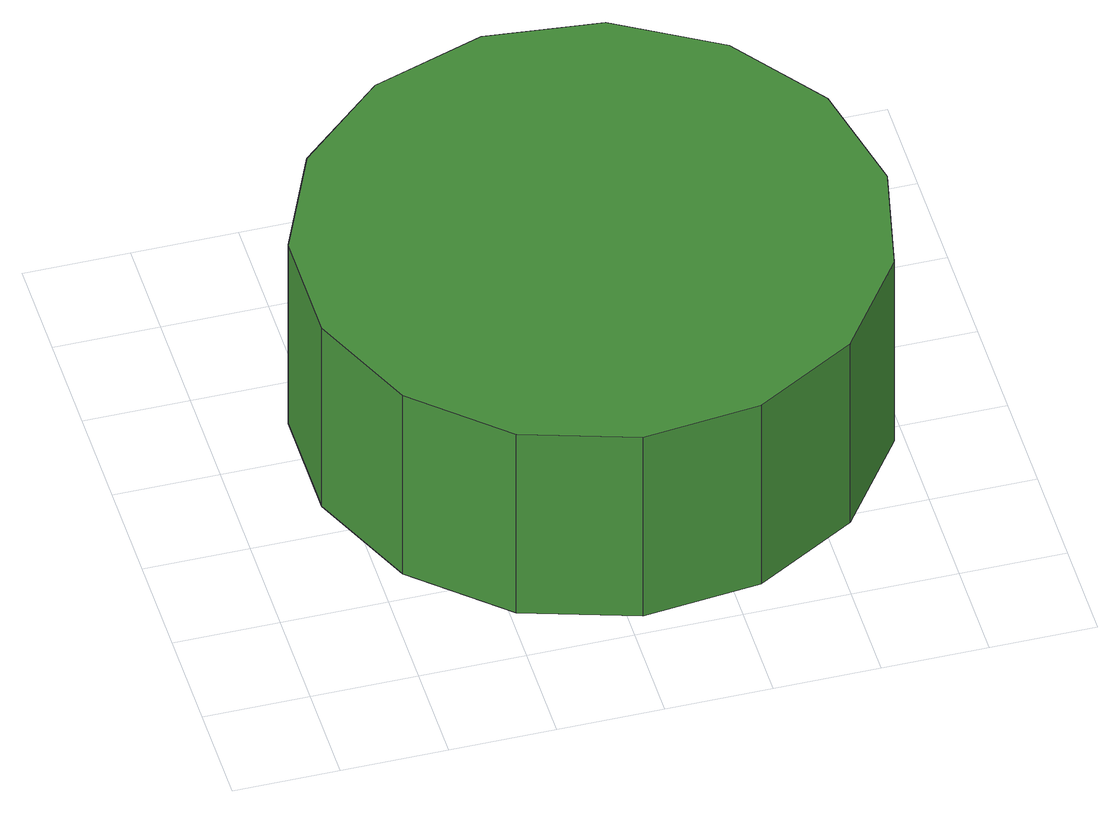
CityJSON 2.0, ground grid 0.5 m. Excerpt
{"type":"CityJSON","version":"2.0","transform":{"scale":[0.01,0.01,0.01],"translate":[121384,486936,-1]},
"CityObjects":{
"tree1":{"type":"SolitaryVegetationObject","attributes":{"function":"something"},"geometry":[{"type":"MultiSurface","lod":"1","boundaries":[[[0,1,2,3,4,5,6,7,8,9,10,11,12,13,14]],[[15,16,17,18,19,20,21,22,23,24,25,26,27,28,29]],[[0,29,28,1]],[[1,28,27,2]],[[2,27,26,3]],[[3,26,25,4]],[[4,25,24,5]],[[5,24,23,6]],[[6,23,22,7]],[[7,22,21,8]],[[8,21,20,9]],[[9,20,19,10]],[[10,19,18,11]],[[11,18,17,12]],[[12,17,16,13]],[[13,16,15,14]],[[14,15,29,0]]]}]},
"tree2":{"type":"SolitaryVegetationObject","attributes":{"function":"something"}}
},
"vertices":[
[307,146,170],[295,202,170],[262,247,170],[213,276,170],[157,282,170],[103,264,170],[61,226,170],[38,174,170],[38,118,170],[61,66,170],[103,28,170],[157,11,170],[213,17,170],[262,45,170],[295,91,170],[295,91,61],[262,45,61],[213,17,61],[157,11,61],[103,28,61],[61,66,61],[38,118,61],[38,174,61],[61,226,61],[103,264,61],[157,282,61],[213,276,61],[262,247,61],[295,202,61],[307,146,61]
]}
